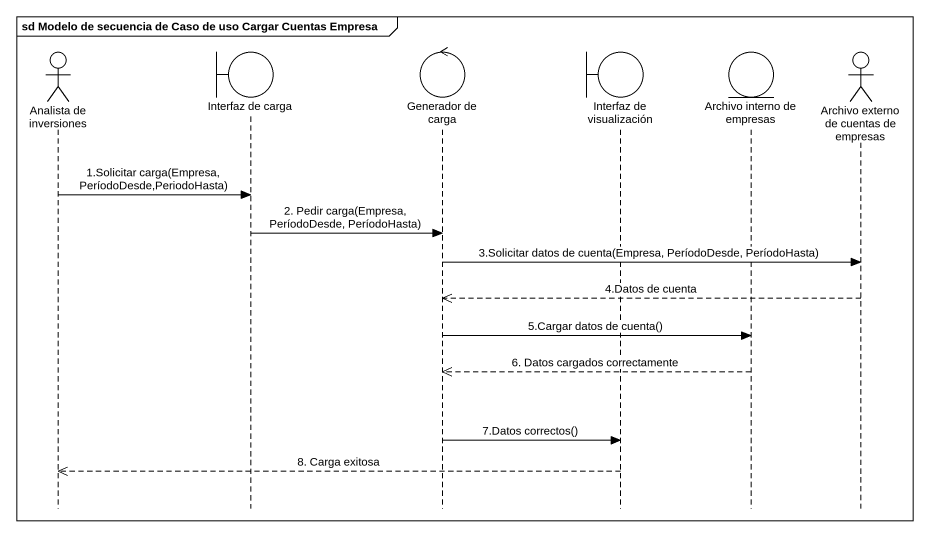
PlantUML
@startuml
mainframe sd Modelo de secuencia de Caso de uso Cargar Cuentas Empresa
hide footbox
actor "Analista de inversiones" as Analista_de_inversiones
boundary "Interfaz de carga" as Interfaz_de_carga
control "Generador de carga" as Generador_de_carga
boundary "Interfaz de visualización" as Interfaz_de_visualización
entity "Archivo interno de empresas" as Archivo_interno_de_empresas
actor "Archivo externo de cuentas de empresas" as Archivo_externo_de_cuentas

Analista_de_inversiones -> Interfaz_de_carga : 1.Solicitar carga(Empresa, PeríodoDesde,PeriodoHasta)
Interfaz_de_carga -> Generador_de_carga : 2. Pedir carga(Empresa, PeríodoDesde, PeríodoHasta)
Generador_de_carga -> Archivo_externo_de_cuentas : 3.Solicitar datos de cuenta(Empresa, PeríodoDesde, PeríodoHasta)
Archivo_externo_de_cuentas -->> Generador_de_carga : 4.Datos de cuenta
Generador_de_carga -> Archivo_interno_de_empresas : 5.Cargar datos de cuenta()
Archivo_interno_de_empresas -->> Generador_de_carga : 6. Datos cargados correctamente
Generador_de_carga -> Interfaz_de_visualización : 7.Datos correctos()
Interfaz_de_visualización -->> Analista_de_inversiones : 8. Carga exitosa
@enduml
